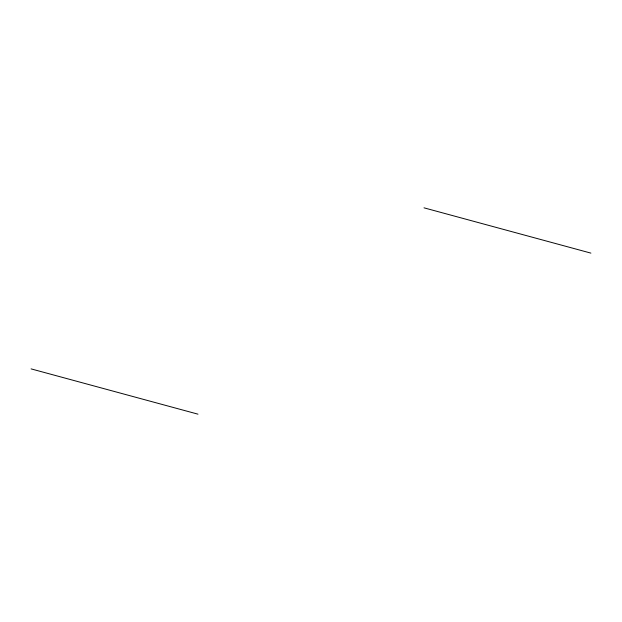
<?xml version="1.0" encoding="UTF-8"?>
<svg xmlns="http://www.w3.org/2000/svg" width="622" height="622" viewBox="0 0 622 622"><rect width="100%" height="100%" fill="white"/><g stroke="black" fill="none" stroke-linecap="round" stroke-linejoin="round"><path stroke-width="0.93" d="M424.017 207.834L590.9 253.115M31.1 368.885L197.983 414.166"/></g></svg>
